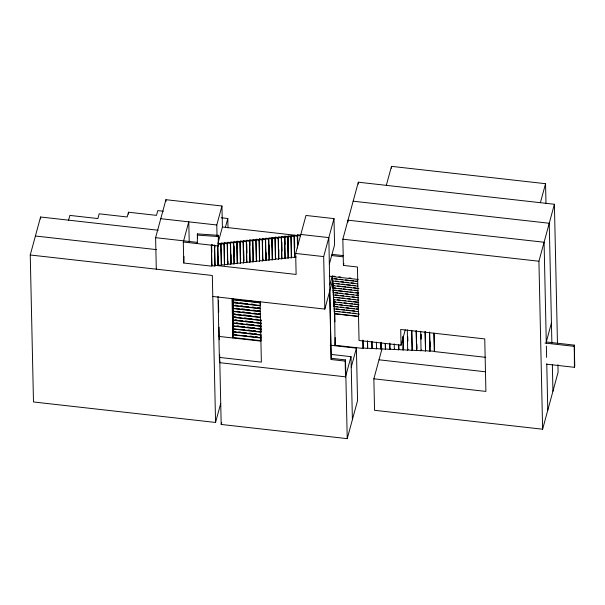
<?xml version="1.0" encoding="UTF-8"?>
<svg xmlns="http://www.w3.org/2000/svg" width="605" height="605" viewBox="0 0 605 605"><rect width="100%" height="100%" fill="white"/><g stroke="black" fill="none" stroke-linecap="round" stroke-linejoin="round"><path stroke-width="0.91" d="M220.719 403.459L215.561 422.456L33.487 401.97L30.25 254.992L40.573 217.006L158.215 230.248M68.584 220.16L69.87 215.41L97.881 218.564L99.175 213.815L127.186 216.968L128.472 212.219L156.483 215.372L157.776 210.623L163.38 211.258M156.302 269.18L155.606 237.682L165.929 199.695L221.952 206.002L222.413 226.996L217.989 243.278L220.999 243.641L221.453 264.672L224.455 265.013L224.19 243.301M211.304 245.176L211.773 266.17L183.761 263.016L183.292 242.023L188.775 221.846L189.221 241.924M183.761 263.016L183.958 256.354M197.298 243.596L197.434 233.893L218.42 235.33L218.307 245.963L183.292 242.023M217.029 235.95L216.787 224.992L221.952 206.002M218.307 245.963L218.42 235.33M215.274 264.642L214.896 266.034L211.901 265.693L212.09 264.982M217.853 245.811L218.269 265.013L221.271 265.353L220.81 244.352L221.188 242.968L227.177 243.671L227.556 242.28L233.553 242.991L233.931 241.599L239.92 242.31L240.298 240.919L246.288 241.629L246.666 240.238L252.663 240.949L253.041 239.557L259.031 240.268L259.409 238.877L265.406 239.588L265.784 238.196L271.774 238.907L272.152 237.515L278.149 238.226L278.527 236.835L284.516 237.546L284.894 236.154L290.892 236.865L291.27 235.474L297.259 236.184L297.637 234.793L300.64 235.126M225.347 227.548L227.805 218.503L221.264 217.77M224.455 265.013L223.994 244.012L224.372 242.628L227.374 242.96L227.828 263.992L230.83 264.332L231.027 254.72M221.271 265.353L221.46 264.642M230.83 264.332L230.361 243.331L230.739 241.94L236.737 242.65L237.115 241.259L243.104 241.97L243.482 240.578L249.479 241.289L249.857 239.898L252.86 240.238L253.306 261.269L256.308 261.602L256.686 260.21M224.637 264.332L227.639 264.672L227.979 261.451M230.558 242.62L231.012 263.651L234.014 263.992L234.392 262.6M233.742 242.28L234.196 263.311L237.198 263.651L237.394 262.933M219.222 335.223L218.897 336.41L260.914 341.137M236.926 241.94L237.379 262.971L240.382 263.311L240.684 258.267M260.384 305.502L233.303 302.455L233.522 298.825M240.117 241.599L240.571 262.63L243.565 262.971L243.762 262.252M260.362 308.421L233.28 305.381L233.439 299.12M260.339 311.348L233.258 308.3L233.417 302.039M219.683 356.216L219.358 357.404L261.375 362.138L260.052 301.948M260.316 314.267L233.235 311.22L233.394 304.965M260.294 317.186L233.212 314.139L233.432 310.509M331.396 354.454L351.006 356.663L345.523 376.839L219.471 362.652L219.796 361.465M243.301 241.259L243.754 262.29L246.757 262.623L246.485 240.919M261.201 320.211L233.19 317.065L233.409 313.428M261.178 323.138L233.167 319.984L233.303 316.649M261.156 326.057L233.144 322.904L233.28 319.569M261.133 328.976L233.122 325.823L233.258 322.488M246.938 261.95L249.941 262.283L250.319 260.899M256.308 261.602L255.847 240.609L256.225 239.217L259.227 239.557L259.681 260.589L262.683 260.921L263.062 259.53M261.11 331.903L233.099 328.749L233.318 325.112M233.296 328.039L233.016 329.044L261.027 332.198M232.993 331.963L261.005 335.117L261.065 337.741L233.054 334.588L233.273 330.958M232.97 334.89L260.982 338.036L261.042 340.66L233.031 337.514L233.167 334.172M249.668 240.578L250.122 261.61L253.124 261.942L253.404 255.991M262.683 260.921L262.222 239.928L262.6 238.536L268.59 239.247L268.968 237.856L274.957 238.567L275.335 237.175L281.333 237.886L281.711 236.495L287.7 237.205L288.078 235.814L294.075 236.525L294.454 235.133M256.044 239.898L256.497 260.929L259.5 261.262L259.689 260.551M330.254 345.221L356.398 348.162L357.555 400.654L347.232 438.64L221.188 424.453L221.68 422.645M262.411 239.217L262.865 260.248L265.867 260.581L266.102 252.799M265.595 238.877L266.049 259.908L269.051 260.241L269.248 259.53M268.786 238.536L269.24 259.568L272.235 259.9L272.613 258.509M271.97 238.196L272.424 259.22L275.426 259.56L275.804 258.169M275.154 237.856L275.608 258.88L278.61 259.22L278.807 249.615M278.338 237.515L278.792 258.539L281.794 258.88L281.522 237.175M281.975 258.199L284.978 258.539L285.356 257.148M284.713 236.835L285.167 257.859L288.169 258.199L288.487 254.07M287.889 236.525L288.351 257.518L291.353 257.859L291.504 246.424M291.081 236.147L291.534 257.178L294.537 257.518L294.264 235.806M214.896 265.3L296.125 274.436L295.663 253.442L305.986 215.456L333.99 218.609L334.573 244.851L329.415 263.848M212.786 296.48L324.832 309.087L323.675 256.596L333.99 218.609M329.876 284.842L332.334 275.797M405.237 329.838L401.062 345.213L359.045 340.486L357.426 267.002L343.421 265.421L342.838 239.179L358.319 182.203L554.399 204.263L557.455 342.982M332.516 277.967L332.319 278.686L357.532 281.522M324.832 309.087L332.697 280.145M357.805 286.173L332.599 283.337L332.871 282.331M358.084 290.831L332.871 287.995L333.151 286.982M358.5 297.811L333.287 294.975L333.559 293.97L333.62 296.594M358.636 300.14L333.431 297.305L333.703 296.299M333.756 298.923L333.567 299.634L358.773 302.47M343.421 265.421L343.912 263.614M358.916 304.799L333.703 301.963L333.975 300.95L334.036 303.574M358.122 307.022L333.839 304.285L334.119 303.279L334.172 305.903M358.258 309.344L333.983 306.614L334.255 305.608M334.315 308.232L334.119 308.943L358.394 311.673M359.468 314.108L334.255 311.273L334.452 310.562M362.871 340.086L363.053 348.42L335.041 345.274L334.671 312.588M331.495 358.326L345.5 359.907L345.175 361.094L331.169 359.514L328.833 237.599L300.821 234.453M335.041 345.274L335.223 337.598M386.33 185.349L391.488 166.36L545.551 183.693L545.99 203.477M351.24 367.159L356.398 348.162M367.651 343.164L367.56 348.442L363.181 347.951L363.378 347.24M367.477 340.842L367.643 348.147L372.014 348.639L372.211 347.928M371.954 341.954L372.098 348.336L376.476 348.835L376.749 347.822M376.552 348.533L380.931 349.024L381.203 348.019M557.931 364.679L558.097 372.234L542.617 429.21L374.555 410.296L373.86 378.806L381.967 348.956M380.87 342.339L381.014 348.73L385.385 349.221L385.582 348.51M385.347 343.451L385.468 348.926L389.847 349.418L390.036 348.707M389.809 343.648L389.93 349.123L394.301 349.614L394.581 348.609M394.384 349.319L398.763 349.811L398.952 349.1M398.74 344.948L398.839 349.516L403.217 350.008L403.429 346.257M403.021 336.932L403.301 349.713L407.672 350.204L407.952 349.191M407.755 349.909L412.134 350.401L412.323 349.682M411.793 330.927L412.217 350.098L416.588 350.598L416.784 349.879M416.248 331.124L416.671 350.295L421.05 350.787L421.322 349.781M421.125 350.492L425.504 350.983L425.701 350.272M425.164 331.517L425.587 350.688L429.966 351.18L430.155 350.469M540.394 202.69L545.551 183.693M542.617 429.21L538.919 261.239L554.399 204.263M551.435 322.987L546.277 341.976L574.289 345.13L574.75 366.123L574.425 367.311L546.413 364.165M574.425 367.311L574.289 345.13M197.117 235.08L218.102 236.517M353.161 201.193L549.242 223.253L551.881 343.096M160.764 218.692L216.787 224.992M342.838 239.179L538.919 261.239M222.413 226.996L300.443 235.837M259.22 239.588L262.222 239.928M252.845 240.268L255.847 240.609M331.994 254.35L343.194 255.612M227.367 242.998L230.361 243.331M331.669 255.537L342.876 256.8M220.991 243.679L223.994 244.012M217.808 244.019L220.81 244.352M155.606 237.682L197.623 242.408M295.663 253.442L323.675 256.596M212.937 244.866L211.432 244.7L211.901 265.693M294.718 256.838L296.223 257.012M35.408 236.003L156.476 249.623M333.196 276.167L335.064 276.372M338.8 276.795L340.668 277.007M349.07 277.952L350.938 278.156M329.332 276.22L358.273 279.472M334.27 278.595L337.068 278.913M339.866 279.23L342.672 279.54M345.47 279.858L348.276 280.175M350.144 280.38L353.872 280.803M355.74 281.015L357.608 281.227M335.336 281.03L338.142 281.348M340.94 281.658L343.746 281.975M345.614 282.187L348.412 282.497M351.21 282.815L354.016 283.132M357.668 283.851L332.455 281.007L332.258 276.062M336.41 283.465L339.216 283.775M342.014 284.093L344.812 284.41M346.68 284.615L350.416 285.038M352.284 285.25L355.09 285.56M332.818 285.371L334.686 285.583M337.484 285.893L340.282 286.21M342.15 286.422L345.886 286.838M347.754 287.05L351.49 287.473M353.358 287.677L356.156 287.995M358.878 288.608L332.735 285.666L333.007 284.66L333.045 286.407M335.752 288.01L332.954 287.7L333.015 290.324L358.221 293.16M338.558 288.328L341.356 288.645M343.224 288.85L346.022 289.167M348.828 289.485L351.626 289.795M354.432 290.113L357.23 290.43M30.25 254.992L212.325 275.479L215.561 422.456M334.028 290.128L336.826 290.445M338.694 290.657L342.43 291.073M344.298 291.285L348.034 291.708M349.902 291.912L352.7 292.23M355.498 292.548L358.304 292.865M335.102 292.563L337.9 292.88M339.768 293.085L342.566 293.402M345.372 293.72L348.17 294.038M350.968 294.348L353.774 294.665M356.572 294.983L358.44 295.187M358.357 295.49L333.151 292.646L333.423 291.64L333.484 294.264M335.238 294.892L338.036 295.202M340.842 295.52L343.64 295.837M346.438 296.155L349.244 296.465M352.042 296.783L354.848 297.1M356.716 297.305L358.576 297.516M336.312 297.327L340.04 297.743M341.908 297.955L344.714 298.273M347.512 298.583L350.318 298.9M353.116 299.218L354.984 299.422M337.378 299.755L340.184 300.072M342.982 300.39L345.788 300.7M348.586 301.018L351.384 301.335M353.252 301.54L356.988 301.963M335.654 301.872L333.786 301.661L333.839 304.285M338.452 302.19L341.258 302.508M344.056 302.818L346.854 303.135M349.66 303.453L352.458 303.763M354.326 303.975L358.062 304.398M337.658 304.413L333.922 303.99L333.983 306.614M339.526 304.625L342.324 304.935M345.13 305.253L347.928 305.57M349.796 305.775L352.594 306.092M355.4 306.41L358.198 306.72M334.996 306.425L337.794 306.743M340.6 307.053L343.398 307.37M346.196 307.688L349.002 307.998M350.87 308.21L354.606 308.633M356.474 308.837L358.341 309.049M336.07 308.86L338.868 309.17M341.666 309.488L344.472 309.805M346.34 310.01L350.076 310.433M351.944 310.645L354.742 310.955M239.043 299.747L240.911 299.959M244.647 300.382L246.515 300.594M250.243 301.01L252.111 301.222M255.847 301.638L257.715 301.85M233.326 299.535L260.407 302.583M337.136 311.288L339.942 311.605M342.74 311.923L345.546 312.233M347.414 312.445L350.212 312.762M353.01 313.072L355.816 313.39M233.243 299.83L260.324 302.878M234.347 302.145L237.152 302.462M239.951 302.78L242.756 303.09M245.554 303.407L247.422 303.619M251.158 304.035L253.026 304.247M358.674 316.332L334.399 313.602L334.338 310.978M334.346 313.776L358.621 316.506M233.22 302.75L260.301 305.797M235.262 305.17L237.13 305.381M240.866 305.805L242.734 306.017M246.469 306.433L248.33 306.644M252.066 307.06L253.934 307.272M257.67 307.695L259.537 307.907M233.197 305.676L260.279 308.724M236.169 308.202L238.975 308.512M241.773 308.83L244.579 309.147M247.377 309.457L249.245 309.669M252.981 310.093L254.849 310.297M257.647 310.615L259.515 310.826M545.022 343.058L573.964 346.317M233.175 308.595L260.256 311.643M237.084 311.227L238.952 311.439M242.688 311.855L244.556 312.067M248.284 312.482L250.152 312.694M253.888 313.118L255.756 313.329M258.562 313.64L260.422 313.851M233.152 311.514L260.233 314.562M233.326 313.723L235.194 313.935M237.992 314.252L240.798 314.57M243.596 314.88L246.394 315.197M249.199 315.515L251.067 315.719M254.803 316.143L256.671 316.354M233.129 314.441L260.21 317.481M234.233 316.755L236.101 316.959M238.907 317.277L240.775 317.489M244.511 317.905L246.371 318.117M250.107 318.54L251.975 318.752M255.711 319.168L257.579 319.38M233.107 317.36L261.118 320.514M235.148 319.78L237.016 319.992M239.814 320.302L242.62 320.62M245.418 320.937L247.286 321.142M251.022 321.565L252.89 321.777M256.626 322.193L258.494 322.404M233.084 320.279L261.095 323.433M236.056 322.805L237.924 323.017M240.73 323.327L242.597 323.539M246.326 323.962L248.194 324.174M251.93 324.59L253.798 324.802M257.533 325.218L259.401 325.429M233.061 323.199L261.073 326.352M236.971 325.83L238.839 326.042M241.637 326.36L244.435 326.67M247.241 326.987L249.109 327.199M252.845 327.615L254.713 327.827M258.441 328.25L260.309 328.454M233.038 326.125L261.05 329.279M242.552 329.385L244.412 329.596M248.148 330.012L250.016 330.224M253.752 330.64L255.62 330.852M259.356 331.275L261.224 331.487M485.724 357.336L434.375 351.558L433.966 333.295M233.19 331.253L235.058 331.464M238.793 331.88L240.661 332.092M243.46 332.41L246.258 332.727M249.063 333.037L250.931 333.249M254.667 333.673L256.535 333.877M233.076 331.669L261.088 334.822M234.097 334.278L235.965 334.489M244.367 335.435L246.235 335.646M249.971 336.062L251.839 336.274M255.575 336.698L257.443 336.909M379.017 359.809L485.46 371.788M373.86 378.806L485.906 391.412L484.749 338.921L400.714 329.468L401.062 345.213M552.357 364.77L552.94 391.223M546.3 343.216L544.077 242.25L347.996 220.182L348.041 222.058M546.368 346.045L546.617 357.373M546.761 363.923L547.782 410.213M434.019 333.121L434.42 351.376L430.042 350.885L429.641 332.629M430.057 341.954L430.155 346.521M429.973 342.256L430.072 346.816M429.542 332.009L429.966 351.18M425.081 331.812L425.504 350.983M420.982 334.262L421.08 338.823M420.898 334.557L420.997 339.125M420.709 331.321L421.05 350.787M416.747 344.109L416.845 348.669M416.641 343.489L416.762 348.972M416.149 330.512L416.588 350.598M411.687 330.315L412.134 350.401M407.672 336.41L407.77 340.978M407.589 336.713L407.687 341.273M407.316 329.823L407.672 350.204M403.353 346.559L403.414 349.297M402.915 336.312L403.217 350.008M398.642 344.336L398.763 349.811M391.488 166.36L391.533 168.243M394.263 343.844L394.301 349.614M389.703 343.027L389.847 349.418M385.272 343.746L385.385 349.221M381.082 342.543L381.165 346.196M380.787 342.634L380.931 349.024M376.416 342.143L376.476 348.835M371.856 341.333L372.014 348.639M367.401 341.137L367.56 348.442M363.023 340.645L363.181 347.951M358.319 182.203L358.364 184.086M351.006 356.663L352.397 419.651M345.5 359.907L347.232 438.64M345.175 361.094L345.523 376.839M334.535 310.259L334.875 321.852M334.058 306.319L334.255 311.273M333.862 299.498L333.899 301.252M333.506 297.01L333.703 301.963M333.302 290.188L333.34 291.935M333.37 294.68L333.431 297.305M333.09 290.022L333.287 294.975M332.735 280.002L332.931 284.955M332.674 283.042L332.871 287.995M332.538 280.712L332.599 283.337M329.664 291.277L331.169 359.514M297.637 234.793L297.781 241.183M297.259 236.184L297.524 248.05M294.529 238.786L294.733 247.914M294.075 236.525L294.537 257.518M290.892 236.865L291.353 257.859M287.897 236.487L288.358 257.488M287.7 237.205L288.169 258.199M284.894 236.154L285.076 244.367M284.516 237.546L284.978 258.539M281.832 241.97L282.028 251.098M281.333 237.886L281.794 258.88M278.149 238.226L278.61 259.22M275.335 237.175L275.381 238.998M274.957 238.567L275.426 259.56M272.152 237.515L272.371 247.558M271.774 238.907L272.235 259.9M269.127 245.161L269.331 254.289M268.59 239.247L269.051 260.241M265.406 239.588L265.867 260.581M262.6 238.536L262.676 242.189M259.409 238.877L259.651 249.835M259.031 240.268L259.5 261.262M260.392 301.691L260.452 304.489M260.785 319.425L261.05 331.555M256.407 247.437L256.626 257.473M252.663 240.949L253.124 261.942M249.857 239.898L249.978 245.373M249.479 241.289L249.941 262.283M246.749 243.891L246.953 253.019M246.288 241.629L246.757 262.623M243.702 250.621L243.928 260.664M243.104 241.97L243.565 262.971M239.92 242.31L240.382 263.311M237.115 241.259L237.273 248.564M236.737 242.65L237.198 263.651M234.029 246.167L234.248 256.21M233.553 242.991L234.014 263.992M232.38 298.537L233.122 332.13M232.04 298.794L232.902 337.983M227.805 218.503L228.009 227.926M227.177 243.671L227.639 264.672M224.372 242.628L224.568 251.756M221.324 249.358L221.551 259.394M218.299 256.996L218.087 265.693L217.641 245.607M218.45 300.541L218.707 312.074M219.04 327.146L219.32 339.791M219.638 354.394L221.188 424.453M218.012 296.367L219.471 362.652M214.858 245.471L214.896 247.294M214.646 245.237L215.085 265.353M214.435 245.04L214.896 266.034M211.652 244.896L211.81 252.202M197.434 233.893L197.532 238.151M165.929 199.695L165.967 201.548M128.472 212.219L128.517 214.102M40.573 217.006L40.611 218.897M297.675 245.509L297.456 235.466L297.668 245.547"/></g></svg>
